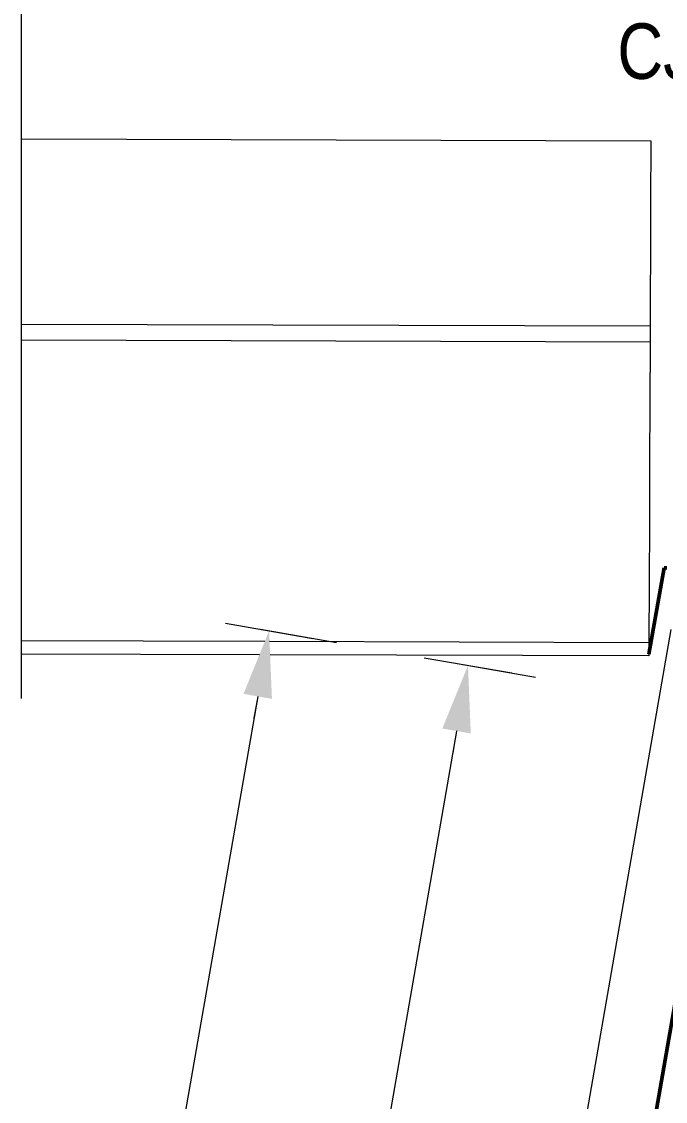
# Model space of a CAD drawing. Header units: metres. Extents: x 0 to 21, y 3 to 546.
# Drawn here: x 1.053 to 1.777, y 543.342 to 544.558 of the extents above; entities that cross this region are included whole.
import ezdxf

# ---------------------------------------------------------------- set-up
doc = ezdxf.new("R2010")
doc.units = ezdxf.units.M
doc.linetypes.add('JacobsDash', pattern=[0.0045, 0.003, -0.0015])
for name, color, linetype, lineweight in [('A-ANNO-NOTE', 7, 'Continuous', 9), ('A-DETL', 7, 'Continuous', 13), ('A-DETL-GENF', 7, 'Continuous', 9), ('A-FLOR', 7, 'Continuous', 50), ('A-WALL', 7, 'Continuous', 50), ('G-ANNO-TEXT', 7, 'Continuous', 9), ('S-BEAM', 7, 'Continuous', 50), ('S-BEAM-HDLN', 7, 'JacobsDash', 18)]:
    doc.layers.add(name, color=color, linetype=linetype, lineweight=lineweight)
doc.styles.add('Arial Narrow_2', font='ARIALN.TTF', dxfattribs={"height": 0.0625})

# ---------------------------------------------------------------- blocks, each defined once
blk = doc.blocks.new('North_Wall - North_Wall-6845343-DRG-2873136 - DETAIL A')
at = {"layer": 'A-WALL', "lineweight": 13}
blk.add_line((-1136.3317, 542.1302), (-1136.028, 543.8734), dxfattribs=at)
blk = doc.blocks.new('T2DExtentArrowReinf1 - Extent-7577208-DRG-2873136 - DETAIL A')
at = {"layer": 'A-DETL-GENF'}
for p, q in [((-1136.2666, 543.8348), (-1136.1808, 543.8199)), ((-1136.2696, 543.7592), (-1136.5262, 542.2864))]:
    blk.add_line(p, q, dxfattribs=at)
blk = doc.blocks.new('T2DExtentArrowReinf1 - Extent-7577202-DRG-2873136 - DETAIL A')
at = {"layer": 'A-DETL-GENF'}
for p, q in [((-1136.4903, 543.8738), (-1136.4045, 543.8589)), ((-1136.4933, 543.7982), (-1136.7499, 542.3254))]:
    blk.add_line(p, q, dxfattribs=at)
blk = doc.blocks.new('CS_DET_BreakLine_ViewScale - Std Break-8193282-DRG-2873136 - DETAIL A')
at = {"layer": 'A-DETL-GENF'}
blk.add_line((-1136.759, 543.7959), (-1136.759, 544.9122), dxfattribs=at)

msp = doc.modelspace()

# ---------------------------------------------------------------- hatches: boundary and pattern name
at = {"layer": 'A-ANNO-NOTE', "lineweight": 5}
for points in [[(1.3347517, 543.7954324), (1.3316157, 543.8721085), (1.302734, 543.8010106)], [(1.55848, 543.7564537), (1.555344, 543.8331298), (1.5264623, 543.7620319)]]:
    msp.add_hatch(color=256, dxfattribs=at).paths.add_polyline_path(points)

# ---------------------------------------------------------------- linework, layer by layer
at = {"layer": 'A-ANNO-NOTE'}
for p, q in [((1.2823577, 543.8806904), (1.3808737, 543.8635266)), ((1.506086, 543.8417117), (1.604602, 543.824548)), ((1.3187429, 543.7982215), (1.3144519, 543.7735925)), ((1.5424712, 543.7592428), (1.5381802, 543.7346138))]:
    msp.add_line(p, q, dxfattribs=at)
at = {"layer": 'A-DETL', "lineweight": 50}
msp.add_line((1.8698307, 543.9215784), (1.5585201, 542.1347289), dxfattribs=at)
at = {"layer": 'A-FLOR', "lineweight": 13}
for p, q in [((1.0531084, 544.4258803), (1.7610487, 544.4237202)), ((1.7602709, 544.2149397), (1.0531084, 544.2171477)), ((1.7602709, 544.2149397), (1.7602039, 544.1969664)), ((1.7602039, 544.1969664), (1.0531084, 544.1991751)), ((1.3267132, 543.8600401), (1.0531084, 543.8608937)), ((1.7589436, 543.8586917), (1.33211, 543.8600233)), ((1.7589436, 543.8586917), (1.7588877, 543.8436922)), ((1.3206276, 543.8450591), (1.0531084, 543.8458934)), ((1.7588877, 543.8436922), (1.3327236, 543.8450213))]:
    msp.add_line(p, q, dxfattribs=at)
at = {"layer": 'A-FLOR', "lineweight": 13, "flags": 128}
for points in [[(1.7610487, 544.4237202), (1.7609623, 544.4005225), (1.7608759, 544.3773249), (1.7607894, 544.3541271), (1.760703, 544.3309293), (1.7606166, 544.3077315), (1.7605302, 544.2845336), (1.7604437, 544.2613357), (1.7603573, 544.2381377), (1.7602709, 544.2149397)], [(1.7602039, 544.1969664), (1.7599518, 544.1293115), (1.7596998, 544.0616565), (1.7594477, 543.9940016), (1.7591956, 543.9263467), (1.7589436, 543.8586917)]]:
    msp.add_lwpolyline(points, dxfattribs=at)
at = {"layer": 'S-BEAM'}
for p, q in [((1.7589304, 543.8456045), (1.7758845, 543.9429172)), ((1.7758845, 543.9429172), (1.7792575, 543.9429172))]:
    msp.add_line(p, q, dxfattribs=at)
at = {"layer": 'S-BEAM-HDLN'}
msp.add_line((1.7586053, 543.8437387), (1.7588433, 543.8451048), dxfattribs=at)

# ---------------------------------------------------------------- block references
at = {"layer": 'A-DETL-GENF'}
for name in ['CS_DET_BreakLine_ViewScale - Std Break-8193282-DRG-2873136 - DETAIL A', 'T2DExtentArrowReinf1 - Extent-7577202-DRG-2873136 - DETAIL A', 'T2DExtentArrowReinf1 - Extent-7577208-DRG-2873136 - DETAIL A']:
    msp.add_blockref(name, (1137.812066, 0), dxfattribs=at)
at = {"layer": 'A-WALL', "lineweight": 13}
msp.add_blockref('North_Wall - North_Wall-6845343-DRG-2873136 - DETAIL A', (1137.812066, 0), dxfattribs=at)

# ---------------------------------------------------------------- texts
at = {"layer": 'G-ANNO-TEXT', "insert": (1.723361, 544.5560481), "char_height": 0.0625, "attachment_point": 1, "style": 'Arial Narrow_2', "bg_fill": 3, "box_fill_scale": 1, "bg_fill_color": 256, "bg_fill_transparency": 0}
msp.add_mtext('CJ', dxfattribs=at)

doc.saveas('drawing.dxf')
